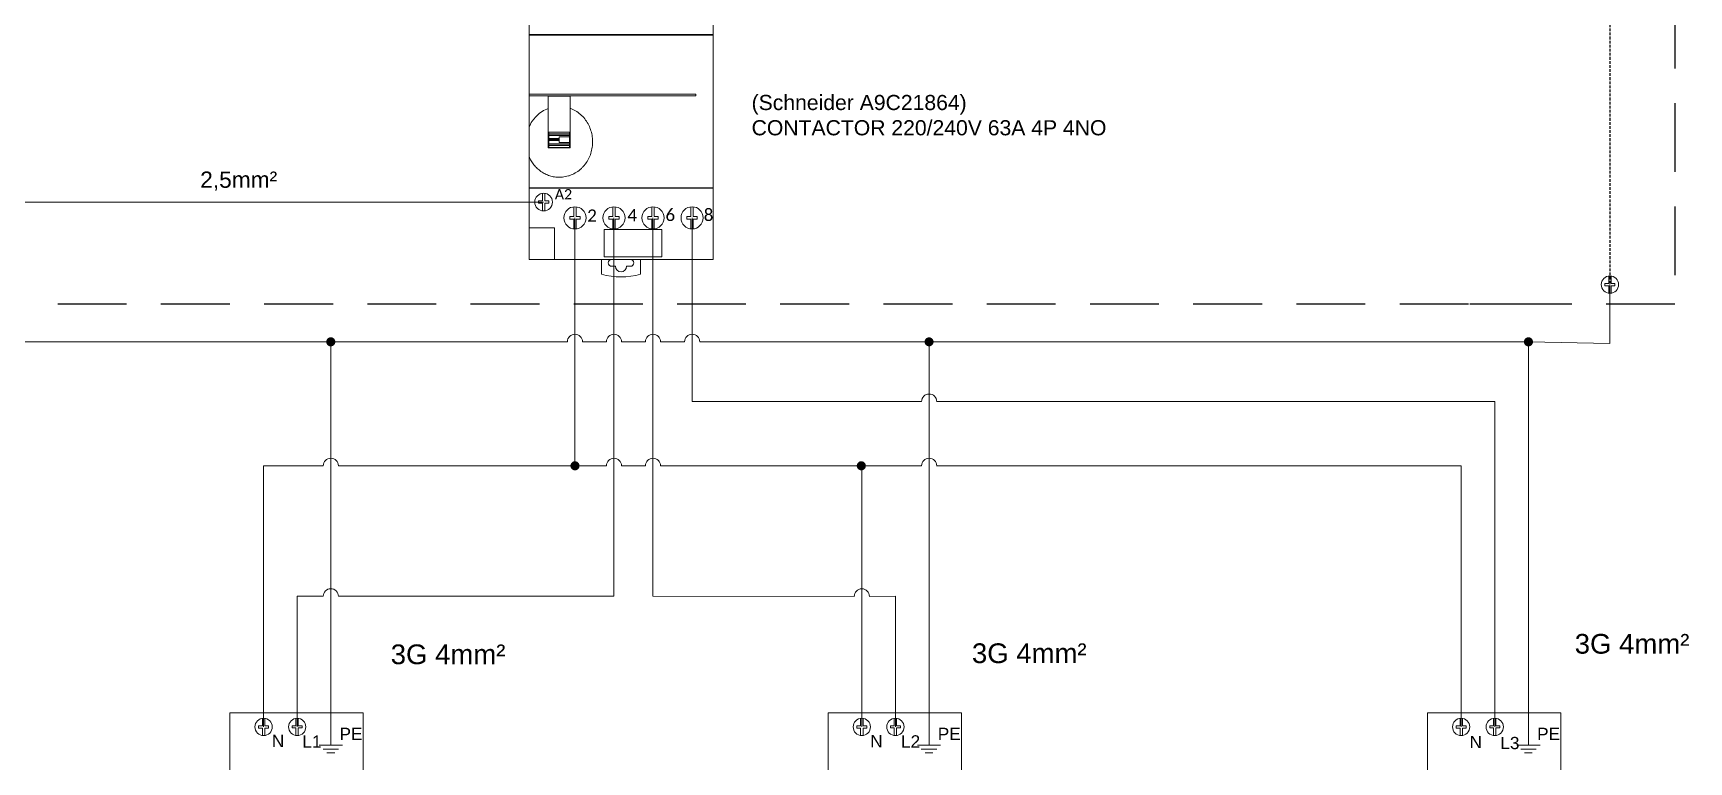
# Model space of a CAD drawing. Header units: millimetres. Extents: x 2593 to 3010, y 1326 to 1702.
# Drawn here: x 2801.6 to 2954.4, y 1517.5 to 1584.6 of the extents above; entities that cross this region are included whole.
import ezdxf

# ---------------------------------------------------------------- set-up
doc = ezdxf.new("R2010")
doc.units = ezdxf.units.MM
doc.linetypes.add('DASHED2', pattern=[0.375, 0.25, -0.125])
doc.linetypes.add('HIDDEN', pattern=[9.525, 6.35, -3.175])
for name, color, linetype, lineweight in [('01_Puissance', 250, 'Continuous', 20), ('02_Commande', 250, 'Continuous', 18), ('03_Symbole', 250, 'Continuous', 15), ('Layer1', 253, 'DASHED2', 18), ('trait fin', 253, 'HIDDEN', 18)]:
    doc.layers.add(name, color=color, linetype=linetype, lineweight=lineweight)
doc.layers.add('04_Texte', color=7, linetype='Continuous')
doc.styles.get("Standard").update_dxf_attribs({"font": 'arial.ttf'})
doc.styles.add('WMF-Calibri1', font='calibri.ttf')

msp = doc.modelspace()

# ---------------------------------------------------------------- linework, layer by layer
at = {"layer": '01_Puissance'}
for p, q in [((2851.64, 1567.61), (2851.64, 1544.75)), ((2855.24, 1567.61), (2855.24, 1532.72)), ((2858.84, 1567.61), (2858.84, 1532.72)), ((2862.45, 1550.67), (2862.45, 1567.61)), ((2947.14, 1556.04), (2947.14, 1561.46)), ((2744.35, 1556.18), (2829.11, 1556.18)), ((2829.11, 1520.69), (2829.11, 1556.18)), ((2829.11, 1556.18), (2850.94, 1556.18)), ((2852.34, 1556.18), (2854.54, 1556.18)), ((2855.94, 1556.18), (2858.15, 1556.18)), ((2859.54, 1556.18), (2861.75, 1556.18)), ((2863.15, 1556.18), (2877.36, 1556.18)), ((2877.36, 1556.18), (2939.62, 1556.18)), ((2884.32, 1520.69), (2884.32, 1556.18)), ((2939.62, 1520.69), (2939.62, 1556.18)), ((2947.14, 1556.04), (2939.62, 1556.18)), ((2878.06, 1550.67), (2862.45, 1550.67)), ((2883.62, 1550.67), (2878.06, 1550.67)), ((2936.51, 1550.67), (2885.01, 1550.67)), ((2936.51, 1520.68), (2936.51, 1550.67)), ((2822.91, 1520.68), (2822.91, 1544.75)), ((2822.91, 1544.75), (2828.41, 1544.75)), ((2829.81, 1544.75), (2851.64, 1544.75)), ((2854.54, 1544.75), (2851.64, 1544.75)), ((2858.15, 1544.75), (2855.94, 1544.75)), ((2878.06, 1544.75), (2859.54, 1544.75)), ((2883.62, 1544.75), (2878.06, 1544.75)), ((2878.11, 1520.68), (2878.11, 1544.75)), ((2933.41, 1544.75), (2885.01, 1544.75)), ((2933.41, 1520.68), (2933.41, 1544.75)), ((2826, 1520.68), (2826.01, 1532.72)), ((2826.01, 1532.72), (2828.41, 1532.72)), ((2829.81, 1532.72), (2845.47, 1532.72)), ((2855.24, 1532.72), (2845.47, 1532.72)), ((2858.84, 1532.72), (2877.41, 1532.71)), ((2881.21, 1532.72), (2878.81, 1532.71)), ((2881.21, 1532.72), (2881.21, 1520.68)), ((2832.1, 1521.99), (2832.1, 1521.88)), ((2887.3, 1521.99), (2887.3, 1521.88)), ((2942.61, 1521.99), (2942.61, 1521.88)), ((2829.11, 1520.69), (2829.11, 1519)), ((2884.32, 1520.69), (2884.32, 1519)), ((2939.62, 1520.69), (2939.62, 1519)), ((2829.11, 1519), (2828.05, 1519)), ((2828.05, 1519), (2830.18, 1519)), ((2829.11, 1518.64), (2828.4, 1518.64)), ((2828.4, 1518.64), (2829.82, 1518.64)), ((2884.32, 1519), (2883.25, 1519)), ((2883.25, 1519), (2885.38, 1519)), ((2884.32, 1518.64), (2883.6, 1518.64)), ((2883.6, 1518.64), (2885.03, 1518.64)), ((2939.62, 1519), (2938.55, 1519)), ((2938.55, 1519), (2940.69, 1519)), ((2939.62, 1518.64), (2938.91, 1518.64)), ((2938.91, 1518.64), (2940.33, 1518.64)), ((2829.11, 1518.29), (2828.76, 1518.29)), ((2828.76, 1518.29), (2829.47, 1518.29)), ((2884.32, 1518.29), (2883.96, 1518.29)), ((2883.96, 1518.29), (2884.67, 1518.29)), ((2939.62, 1518.29), (2939.26, 1518.29)), ((2939.26, 1518.29), (2939.97, 1518.29))]:
    msp.add_line(p, q, dxfattribs=at)
at = {"layer": '01_Puissance', "const_width": 0.419}
for points in [[(2828.9, 1556.18, 1), (2829.32, 1556.18, 1)], [(2884.11, 1556.18, 1), (2884.52, 1556.18, 1)], [(2939.41, 1556.18, 1), (2939.83, 1556.18, 1)], [(2851.43, 1544.75, 1), (2851.85, 1544.75, 1)], [(2877.85, 1544.75, 1), (2878.27, 1544.75, 1)]]:
    msp.add_lwpolyline(points, format="xyb", close=True, dxfattribs=at)
at = {"layer": '01_Puissance'}
for centre, start in [((2851.64, 1556.18), 0), ((2855.24, 1556.18), 0), ((2858.84, 1556.18), 0), ((2862.45, 1556.18), 0), ((2884.32, 1550.67), 0), ((2829.11, 1544.75), 0), ((2855.24, 1544.75), 0), ((2858.84, 1544.75), 0), ((2884.32, 1544.75), 360), ((2829.11, 1532.72), 0), ((2878.11, 1532.71), 0)]:
    msp.add_arc(centre, 0.698, start, 180, dxfattribs=at)
at = {"layer": '02_Commande'}
msp.add_line((2788.97, 1569.06), (2848.75, 1569.06), dxfattribs=at)
at = {"layer": '03_Symbole', "color": 7, "linetype": 'Continuous'}
for p, q in [((2847.4, 1563.77), (2847.4, 1590.45)), ((2864.39, 1563.77), (2864.39, 1590.45)), ((2864.39, 1584.51), (2847.4, 1584.51)), ((2847.4, 1584.46), (2864.39, 1584.46)), ((2847.4, 1579), (2862.78, 1579)), ((2862.78, 1578.87), (2847.4, 1578.87)), ((2849.18, 1574.05), (2849.18, 1578.84)), ((2851.19, 1578.84), (2849.18, 1578.84)), ((2851.19, 1574.05), (2851.19, 1578.84)), ((2862.78, 1578.87), (2862.78, 1579)), ((2849.24, 1575.52), (2849.24, 1574.11)), ((2849.24, 1575.52), (2851.13, 1575.52)), ((2849.24, 1575.35), (2851.13, 1575.35)), ((2849.24, 1575.35), (2851.13, 1575.35)), ((2849.24, 1575.31), (2851.13, 1575.31)), ((2851.13, 1575.2), (2849.24, 1575.2)), ((2851.13, 1574.11), (2851.13, 1575.52)), ((2849.18, 1574.05), (2851.19, 1574.05)), ((2849.24, 1574.91), (2850.18, 1574.91)), ((2849.24, 1574.82), (2850.18, 1574.82)), ((2850.18, 1574.73), (2849.24, 1574.73)), ((2849.24, 1574.43), (2851.13, 1574.43)), ((2849.24, 1574.32), (2851.13, 1574.32)), ((2851.13, 1574.28), (2849.24, 1574.28)), ((2849.24, 1574.28), (2851.13, 1574.28)), ((2849.24, 1574.11), (2851.13, 1574.11)), ((2850.18, 1574.56), (2850.18, 1575.07)), ((2850.18, 1575.07), (2851.13, 1575.07)), ((2851.13, 1574.56), (2850.18, 1574.56)), ((2864.39, 1570.39), (2847.4, 1570.39)), ((2864.39, 1570.35), (2847.4, 1570.35)), ((2848.28, 1568.95), (2848.28, 1569.17)), ((2848.28, 1569.17), (2848.64, 1569.17)), ((2848.64, 1569.17), (2848.64, 1569.86)), ((2848.86, 1569.17), (2848.86, 1569.86)), ((2848.86, 1569.17), (2849.22, 1569.17)), ((2849.22, 1569.17), (2849.22, 1568.95)), ((2848.64, 1568.95), (2848.28, 1568.95)), ((2848.64, 1568.95), (2848.64, 1568.25)), ((2848.86, 1568.95), (2848.86, 1568.25)), ((2849.22, 1568.95), (2848.86, 1568.95)), ((2851.17, 1567.72), (2851.53, 1567.72)), ((2851.17, 1567.5), (2851.17, 1567.72)), ((2851.53, 1567.72), (2851.53, 1568.63)), ((2851.75, 1567.72), (2851.75, 1568.63)), ((2851.75, 1567.72), (2852.11, 1567.72)), ((2852.11, 1567.72), (2852.11, 1567.5)), ((2854.77, 1567.72), (2855.13, 1567.72)), ((2854.77, 1567.5), (2854.77, 1567.72)), ((2855.13, 1567.72), (2855.13, 1568.63)), ((2855.35, 1567.72), (2855.35, 1568.63)), ((2855.35, 1567.72), (2855.71, 1567.72)), ((2855.71, 1567.72), (2855.71, 1567.5)), ((2858.37, 1567.72), (2858.73, 1567.72)), ((2858.37, 1567.5), (2858.37, 1567.72)), ((2858.73, 1567.72), (2858.73, 1568.63)), ((2858.95, 1567.72), (2858.95, 1568.63)), ((2858.95, 1567.72), (2859.32, 1567.72)), ((2859.32, 1567.72), (2859.32, 1567.5)), ((2861.97, 1567.72), (2862.34, 1567.72)), ((2861.97, 1567.5), (2861.97, 1567.72)), ((2862.34, 1567.72), (2862.34, 1568.63)), ((2862.56, 1567.72), (2862.56, 1568.63)), ((2862.56, 1567.72), (2862.92, 1567.72)), ((2862.92, 1567.72), (2862.92, 1567.5)), ((2849.75, 1566.7), (2847.4, 1566.7)), ((2849.75, 1566.7), (2849.75, 1563.77)), ((2851.53, 1567.5), (2851.17, 1567.5)), ((2851.53, 1567.5), (2851.53, 1566.59)), ((2852.11, 1567.5), (2851.75, 1567.5)), ((2851.75, 1567.5), (2851.75, 1566.59)), ((2854.32, 1566.53), (2859.67, 1566.53)), ((2854.32, 1566.53), (2854.32, 1564.01)), ((2855.13, 1567.5), (2854.77, 1567.5)), ((2855.13, 1567.5), (2855.13, 1566.59)), ((2855.71, 1567.5), (2855.35, 1567.5)), ((2855.35, 1567.5), (2855.35, 1566.59)), ((2858.73, 1567.5), (2858.37, 1567.5)), ((2858.73, 1567.5), (2858.73, 1566.59)), ((2859.32, 1567.5), (2858.95, 1567.5)), ((2858.95, 1567.5), (2858.95, 1566.59)), ((2859.67, 1564.01), (2859.67, 1566.53)), ((2862.34, 1567.5), (2861.97, 1567.5)), ((2862.34, 1567.5), (2862.34, 1566.59)), ((2862.92, 1567.5), (2862.56, 1567.5)), ((2862.56, 1567.5), (2862.56, 1566.59)), ((2864.39, 1563.77), (2847.4, 1563.77)), ((2854.08, 1563.77), (2854.08, 1562.41)), ((2859.67, 1564.01), (2854.32, 1564.01)), ((2855.39, 1563.14), (2855.03, 1563.14)), ((2856.76, 1563.14), (2856.4, 1563.14)), ((2857.7, 1562.41), (2857.7, 1563.77)), ((2946.68, 1561.57), (2946.68, 1561.35)), ((2947.03, 1561.57), (2946.68, 1561.57)), ((2947.03, 1561.57), (2947.03, 1562.25)), ((2947.25, 1561.57), (2947.25, 1562.25)), ((2947.6, 1561.57), (2947.25, 1561.57)), ((2947.6, 1561.35), (2947.6, 1561.57)), ((2946.68, 1561.35), (2947.03, 1561.35)), ((2947.03, 1561.35), (2947.03, 1560.67)), ((2947.25, 1561.35), (2947.25, 1560.67)), ((2947.25, 1561.35), (2947.6, 1561.35)), ((2822.45, 1520.79), (2822.45, 1520.57)), ((2822.8, 1520.79), (2822.45, 1520.79)), ((2822.45, 1520.57), (2822.8, 1520.57)), ((2822.8, 1520.79), (2822.8, 1521.47)), ((2822.8, 1520.57), (2822.8, 1519.89)), ((2823.02, 1520.79), (2823.02, 1521.47)), ((2823.37, 1520.79), (2823.02, 1520.79)), ((2823.02, 1520.57), (2823.02, 1519.89)), ((2823.02, 1520.57), (2823.37, 1520.57)), ((2823.37, 1520.57), (2823.37, 1520.79)), ((2825.54, 1520.58), (2825.54, 1520.79)), ((2825.54, 1520.79), (2825.9, 1520.79)), ((2825.9, 1520.58), (2825.54, 1520.58)), ((2825.9, 1520.79), (2825.9, 1521.48)), ((2825.9, 1520.58), (2825.9, 1519.89)), ((2826.11, 1520.79), (2826.11, 1521.48)), ((2826.11, 1520.79), (2826.47, 1520.79)), ((2826.11, 1520.58), (2826.11, 1519.89)), ((2826.47, 1520.58), (2826.11, 1520.58)), ((2826.47, 1520.79), (2826.47, 1520.58)), ((2877.65, 1520.79), (2877.65, 1520.57)), ((2878, 1520.79), (2877.65, 1520.79)), ((2877.65, 1520.57), (2878, 1520.57)), ((2878, 1520.79), (2878, 1521.47)), ((2878, 1520.57), (2878, 1519.89)), ((2878.22, 1520.79), (2878.22, 1521.47)), ((2878.57, 1520.79), (2878.22, 1520.79)), ((2878.22, 1520.57), (2878.22, 1519.89)), ((2878.22, 1520.57), (2878.57, 1520.57)), ((2878.57, 1520.57), (2878.57, 1520.79)), ((2880.75, 1520.58), (2880.75, 1520.79)), ((2880.75, 1520.79), (2881.1, 1520.79)), ((2881.1, 1520.58), (2880.75, 1520.58)), ((2881.1, 1520.79), (2881.1, 1521.48)), ((2881.1, 1520.58), (2881.1, 1519.89)), ((2881.32, 1520.79), (2881.32, 1521.48)), ((2881.32, 1520.79), (2881.67, 1520.79)), ((2881.32, 1520.58), (2881.32, 1519.89)), ((2881.67, 1520.58), (2881.32, 1520.58)), ((2881.67, 1520.79), (2881.67, 1520.58)), ((2932.95, 1520.79), (2932.95, 1520.57)), ((2933.31, 1520.79), (2932.95, 1520.79)), ((2932.95, 1520.57), (2933.31, 1520.57)), ((2933.31, 1520.79), (2933.31, 1521.47)), ((2933.31, 1520.57), (2933.31, 1519.89)), ((2933.52, 1520.79), (2933.52, 1521.47)), ((2933.87, 1520.79), (2933.52, 1520.79)), ((2933.52, 1520.57), (2933.52, 1519.89)), ((2933.52, 1520.57), (2933.87, 1520.57)), ((2933.87, 1520.57), (2933.87, 1520.79)), ((2936.05, 1520.58), (2936.05, 1520.79)), ((2936.05, 1520.79), (2936.4, 1520.79)), ((2936.4, 1520.58), (2936.05, 1520.58)), ((2936.4, 1520.79), (2936.4, 1521.48)), ((2936.4, 1520.58), (2936.4, 1519.89)), ((2936.62, 1520.79), (2936.62, 1521.48)), ((2936.62, 1520.79), (2936.97, 1520.79)), ((2936.62, 1520.58), (2936.62, 1519.89)), ((2936.97, 1520.58), (2936.62, 1520.58)), ((2936.97, 1520.79), (2936.97, 1520.58))]:
    msp.add_line(p, q, dxfattribs=at)
at = {"layer": '03_Symbole'}
for points in [[(2819.81, 1521.99), (2832.1, 1521.99), (2832.1, 1501.68), (2819.81, 1501.68)], [(2875.01, 1521.99), (2887.3, 1521.99), (2887.3, 1501.68), (2875.01, 1501.68)], [(2930.32, 1521.99), (2942.61, 1521.99), (2942.61, 1501.68), (2930.32, 1501.68)]]:
    msp.add_lwpolyline(points, close=True, dxfattribs=at)
at = {"layer": '03_Symbole', "color": 7, "linetype": 'Continuous'}
for centre, radius in [((2848.75, 1569.06), 0.818), ((2851.64, 1567.61), 1.02), ((2855.24, 1567.61), 1.02), ((2858.84, 1567.61), 1.02), ((2862.45, 1567.61), 1.02), ((2947.14, 1561.46), 0.798), ((2822.91, 1520.68), 0.798), ((2826.01, 1520.68), 0.798), ((2878.11, 1520.68), 0.798), ((2881.21, 1520.68), 0.798), ((2933.41, 1520.68), 0.798), ((2936.51, 1520.68), 0.798)]:
    msp.add_circle(centre, radius, dxfattribs=at)
for centre, radius, start, end in [((2855.03, 1563.46), 0.315, 90, 270), ((2855.89, 1563.14), 0.503, 180, 0), ((2856.76, 1563.46), 0.315, 270, 90), ((2855.89, 1569.09), 6.92, 254.849, 285.151)]:
    msp.add_arc(centre, radius, start, end, dxfattribs=at)
for points, knots in [([(2847.4, 1575.96), (2847.48, 1576.15), (2847.63, 1576.44), (2847.89, 1576.78), (2848.18, 1577.09), (2848.59, 1577.43), (2848.98, 1577.63), (2849.18, 1577.7)], [0, 0, 0, 0, 0.249856, 0.374939, 0.500037, 0.749987, 1, 1, 1, 1]), ([(2850.2, 1571.35), (2850.38, 1571.35), (2850.67, 1571.38), (2851.03, 1571.47), (2851.38, 1571.59), (2851.8, 1571.8), (2852.17, 1572.09), (2852.43, 1572.36), (2852.66, 1572.65), (2852.91, 1573.04), (2853.12, 1573.56), (2853.25, 1574.11), (2853.28, 1574.67), (2853.23, 1575.22), (2853.09, 1575.77), (2852.86, 1576.28), (2852.55, 1576.75), (2852.16, 1577.16), (2851.7, 1577.49), (2851.36, 1577.65), (2851.19, 1577.71)], [0, 0, 0, 0, 0.062604, 0.093929, 0.125233, 0.187723, 0.25013, 0.281341, 0.312538, 0.374866, 0.4372, 0.499561, 0.561978, 0.624454, 0.686979, 0.749547, 0.812143, 0.874765, 0.937387, 1, 1, 1, 1]), ([(2847.4, 1573.27), (2847.46, 1573.13), (2847.59, 1572.86), (2847.85, 1572.49), (2848.15, 1572.16), (2848.5, 1571.88), (2848.89, 1571.65), (2849.31, 1571.48), (2849.75, 1571.37), (2850.05, 1571.35), (2850.2, 1571.35)], [0, 0, 0, 0, 0.12473, 0.249512, 0.374309, 0.499226, 0.624251, 0.749398, 0.8747, 1, 1, 1, 1])]:
    msp.add_open_spline(points, degree=3, knots=knots, dxfattribs=at)
at = {"layer": '04_Texte'}
for p, q in [((2940.21, 1559.66), (2934.21, 1559.66)), ((2953.14, 1559.66), (2947.14, 1559.66))]:
    msp.add_line(p, q, dxfattribs=at)
at = {"layer": 'Layer1', "lineweight": -3}
msp.add_line((2947.14, 1672.44), (2947.14, 1561.46), dxfattribs=at)
at = {"layer": 'trait fin', "lineweight": -3}
msp.add_lwpolyline([(2607.3, 1673.44), (2953.14, 1673.44), (2953.14, 1559.66), (2607.3, 1559.66)], close=True, dxfattribs=at)

# ---------------------------------------------------------------- texts
at = {"layer": '04_Texte', "color": 139, "lineweight": 0, "style": 'WMF-Calibri1'}
for s, height, p in [('A2', 0.947, (2849.78, 1569.31)), ('2', 1.13, (2852.77, 1567.25)), ('4', 1.13, (2856.48, 1567.28)), ('6', 1.13, (2859.99, 1567.32)), ('8', 1.13, (2863.52, 1567.32))]:
    msp.add_text(s, height=height, dxfattribs=at).set_placement(p)
at = {"layer": '04_Texte', "attachment_point": 1}
for s, width, gutter_width, insert, char_height in [('\\pxql;\\P(Schneider A9C21864)\\PCONTACTOR 220/240V 63A 4P 4NO', 44.3388, 6.98, (2867.94, 1581.27), 1.3965), ('PE', 1.1335, 5.67, (2829.92, 1520.6), 1.133), ('PE', 1.1335, 5.67, (2885.12, 1520.6), 1.133), ('PE', 1.1335, 5.67, (2940.42, 1520.6), 1.133), ('N', 1.1335, 5.67, (2823.68, 1519.95), 1.13), ('L1', 1.1335, 5.67, (2826.49, 1519.89), 1.133), ('N', 1.1335, 5.67, (2878.89, 1519.93), 1.13), ('L2', 1.1335, 5.67, (2881.73, 1519.91), 1.133), ('N', 1.1335, 5.67, (2934.19, 1519.85), 1.13), ('L3', 1.1335, 5.67, (2937.03, 1519.76), 1.133)]:
    msp.add_mtext_dynamic_manual_height_columns(s, width=width, gutter_width=gutter_width, heights=[0], dxfattribs=dict(at, insert=insert, char_height=char_height))
at = {"layer": '04_Texte', "lineweight": -3, "attachment_point": 1}
for s, width, gutter_width, insert, char_height in [('2,5mm²', 2.9092, 7.5, (2817.06, 1571.88), 1.501), ('3G 4mm²', 14.5847, 9.09, (2834.64, 1528.28), 1.818), ('3G 4mm²', 14.5847, 9.09, (2888.27, 1528.38), 1.818), ('3G 4mm²', 14.5847, 9.09, (2943.89, 1529.25), 1.818)]:
    msp.add_mtext_dynamic_manual_height_columns(s, width=width, gutter_width=gutter_width, heights=[0], dxfattribs=dict(at, insert=insert, char_height=char_height))

doc.saveas('drawing.dxf')
